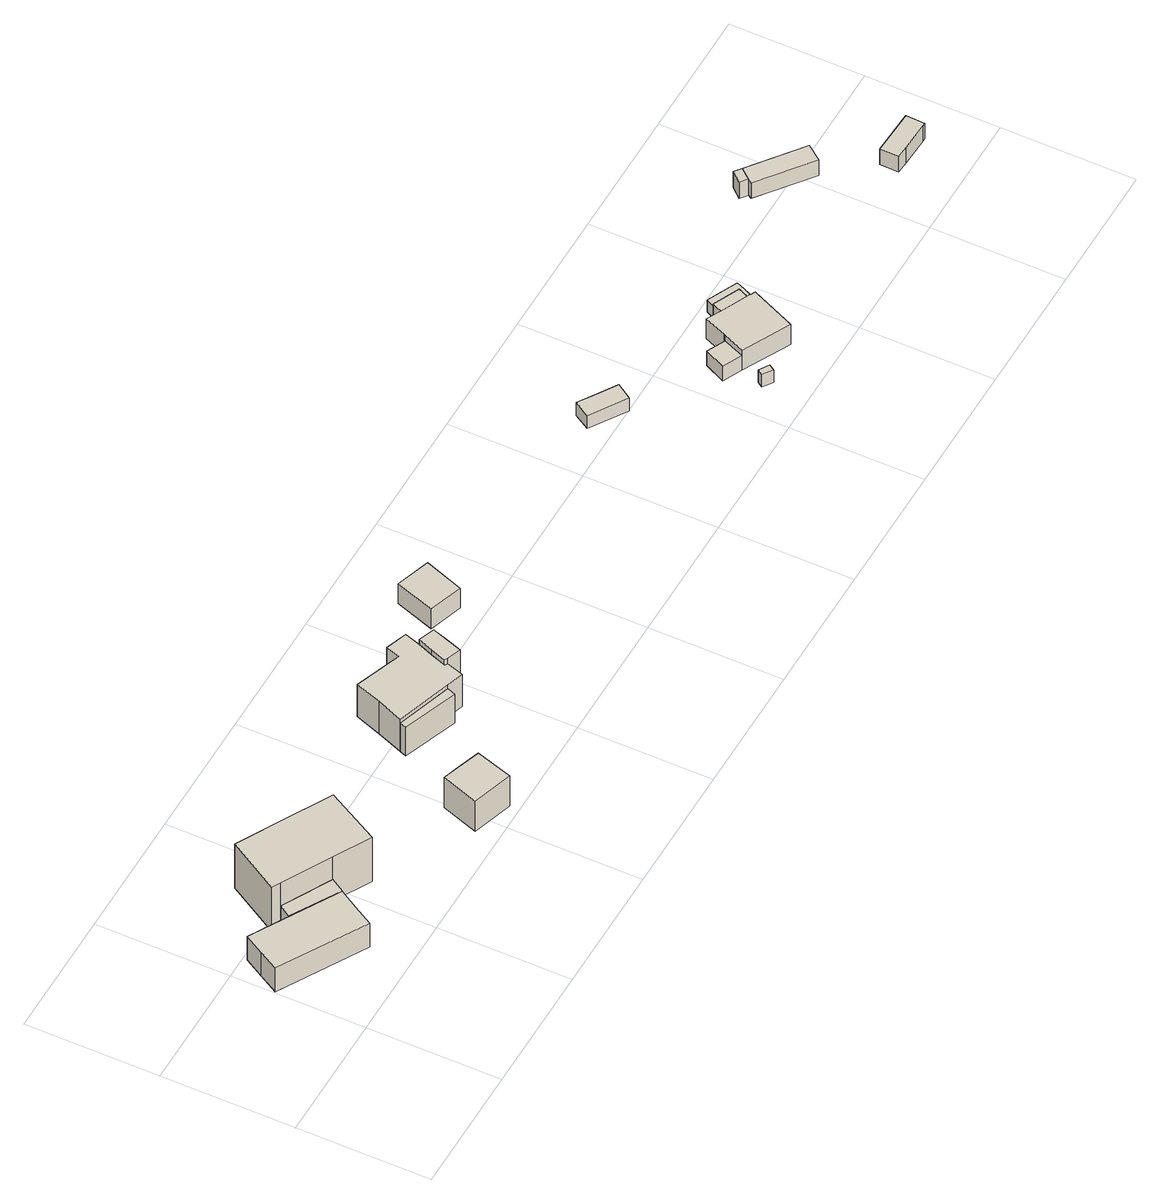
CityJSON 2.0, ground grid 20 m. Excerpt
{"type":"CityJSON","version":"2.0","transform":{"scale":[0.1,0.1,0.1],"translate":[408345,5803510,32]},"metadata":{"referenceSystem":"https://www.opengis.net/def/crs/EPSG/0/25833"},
"CityObjects":{
"building1":{"type":"Building","attributes":{"Gemeindeschluessel":"11000009","BezugspunktDach":"2200","function":"31001_2000","measuredHeight":5.06,"storeysAboveGround":1},"address":[{"country":"Germany","locality":"Berlin","thoroughfareNumber":"26 (2)","thoroughfareName":"Wernsdorfer Straße"}],"geometry":[{"type":"Solid","lod":"1","boundaries":[[[[0,1,2,3,4,5,6]],[[7,8,9,10,11,12,13]],[[7,13,6,5]],[[8,7,5,4]],[[9,8,4,3]],[[10,9,3,2]],[[11,10,2,1]],[[12,11,1,0]],[[13,12,0,6]]]]}]},
"building2":{"type":"Building","attributes":{"Gemeindeschluessel":"11000009","BezugspunktDach":"2200","function":"51009_1610","measuredHeight":4.04,"storeysAboveGround":0},"address":[{"country":"Germany","locality":"Berlin"}],"geometry":[{"type":"Solid","lod":"1","boundaries":[[[[14,15,16,17]],[[18,19,20,21]],[[18,21,17,16]],[[19,18,16,15]],[[20,19,15,14]],[[21,20,14,17]]]]}]},
"building3":{"type":"Building","attributes":{"Gemeindeschluessel":"11000009","BezugspunktDach":"2200","function":"31001_1010","measuredHeight":10.07,"storeysAboveGround":1},"address":[{"country":"Germany","locality":"Berlin","thoroughfareNumber":"26","thoroughfareName":"Wernsdorfer Straße"}],"geometry":[{"type":"Solid","lod":"1","boundaries":[[[[22,23,24,25,26,27,28,29]],[[30,31,32,33,34,35,36,37]],[[30,37,29,28]],[[31,30,28,27]],[[32,31,27,26]],[[33,32,26,25]],[[34,33,25,24]],[[35,34,24,23]],[[36,35,23,22]],[[37,36,22,29]]]]}]},
"building4":{"type":"Building","attributes":{"Gemeindeschluessel":"11000009","BezugspunktDach":"2200","function":"31001_2000","measuredHeight":7.26,"storeysAboveGround":2},"address":[{"country":"Germany","locality":"Berlin","thoroughfareNumber":"26A (1)","thoroughfareName":"Wernsdorfer Straße"}],"geometry":[{"type":"Solid","lod":"1","boundaries":[[[[38,39,40,41,42]],[[43,44,45,46,47]],[[43,47,42,41]],[[44,43,41,40]],[[45,44,40,39]],[[46,45,39,38]],[[47,46,38,42]]]]}]},
"building5":{"type":"Building","attributes":{"Gemeindeschluessel":"11000009","function":"31001_2000"},"address":[{"country":"Germany","locality":"Berlin","thoroughfareNumber":"26A","thoroughfareName":"Wernsdorfer Straße"}],"children":["building5-1","building5-2","building5-3"]},
"building5-1":{"type":"BuildingPart","attributes":{"BezugspunktDach":"2200","measuredHeight":8.95,"storeysAboveGround":2},"parents":["building5"],"geometry":[{"type":"MultiSurface","lod":"1","boundaries":[[[48,49,50,51,52,53,54,55,56,57,58,59]],[[60,61,62,63,64,65,66,67,68,69,70,71]],[[60,71,59,58]],[[61,60,58,57]],[[62,61,57,56]],[[63,62,56,55]],[[64,63,55,54]],[[65,64,54,53]],[[66,65,72,73,74]],[[67,66,74,75]],[[68,67,76,75,77]],[[69,68,50,49]],[[70,69,49,48]],[[71,78,79,48,59]],[[74,73,80,52]],[[53,80,73,72]],[[75,74,52,51]],[[77,75,76,51,50]],[[79,78,71,70]]]}]},
"building5-2":{"type":"BuildingPart","attributes":{"BezugspunktDach":"2200","measuredHeight":5.53,"storeysAboveGround":2},"parents":["building5"],"geometry":[{"type":"Solid","lod":"1","boundaries":[[[[81,79,78,82]],[[71,70,83,84]],[[71,84,82,78]],[[83,70,79,81]],[[84,83,81,82]],[[71,78,79,70]]]]}]},
"building5-3":{"type":"BuildingPart","attributes":{"BezugspunktDach":"2200","measuredHeight":7.71,"storeysAboveGround":2},"parents":["building5"],"geometry":[{"type":"MultiSurface","lod":"1","boundaries":[[[85,86,87,88,89,90,91]],[[73,72,92,93,94,77,75]],[[80,52,51,75,91,90]],[[72,53,80,73,90,89]],[[92,72,89,88]],[[93,92,88,87]],[[94,93,87,86]],[[77,94,86,85]],[[95,51,50,85,91]],[[73,74,52,80]],[[96,74,75,51,52]],[[73,80,53,72]],[[75,77,50,51,95]]]}]},
"building6":{"type":"Building","attributes":{"Gemeindeschluessel":"11000009","BezugspunktDach":"2200","function":"31001_2000","measuredHeight":4.79,"storeysAboveGround":1},"address":[{"country":"Germany","locality":"Berlin","thoroughfareNumber":"26A (2)","thoroughfareName":"Wernsdorfer Straße"}],"geometry":[{"type":"Solid","lod":"1","boundaries":[[[[97,98,99,100]],[[101,102,103,104]],[[101,104,100,99]],[[102,101,99,98]],[[103,102,98,97]],[[104,103,97,100]]]]}]},
"building7":{"type":"Building","attributes":{"Gemeindeschluessel":"11000009","BezugspunktDach":"2200","function":"31001_2000","measuredHeight":4.28,"storeysAboveGround":1},"address":[{"country":"Germany","locality":"Berlin","thoroughfareNumber":"28 (4)","thoroughfareName":"Wernsdorfer Straße"}],"geometry":[{"type":"Solid","lod":"1","boundaries":[[[[105,106,107,108,109]],[[110,111,112,113,114]],[[110,114,109,108]],[[111,110,108,107]],[[112,111,107,106]],[[113,112,106,105]],[[114,113,105,109]]]]}]},
"building8":{"type":"Building","attributes":{"Gemeindeschluessel":"11000009","BezugspunktDach":"2200","function":"51009_1610","measuredHeight":2.43,"storeysAboveGround":0},"address":[{"country":"Germany","locality":"Berlin"}],"geometry":[{"type":"Solid","lod":"1","boundaries":[[[[115,116,117,118]],[[119,120,121,122]],[[119,122,118,117]],[[120,119,117,116]],[[121,120,116,115]],[[122,121,115,118]]]]}]},
"building9":{"type":"Building","attributes":{"Gemeindeschluessel":"11000009","function":"31001_1010"},"address":[{"country":"Germany","locality":"Berlin","thoroughfareNumber":"28 (1)","thoroughfareName":"Wernsdorfer Straße"}],"children":["building9-1","building9-2","building9-3"]},
"building9-1":{"type":"BuildingPart","attributes":{"BezugspunktDach":"2200","measuredHeight":4.82,"storeysAboveGround":1},"parents":["building9"],"geometry":[{"type":"MultiSurface","lod":"1","boundaries":[[[123,124,125,126,127,128,129,130,131,132]],[[133,134,135,136,137,138,139,140,141,142]],[[143,144,142,132,131]],[[134,133,131,130]],[[135,134,130,129]],[[136,135,129,128]],[[145,146,128,127]],[[138,137,127,126]],[[139,138,126,125]],[[140,139,125,124]],[[141,140,124,123]],[[142,141,123,132]],[[133,142,144,143]],[[137,136,146,145]]]}]},
"building9-2":{"type":"BuildingPart","attributes":{"BezugspunktDach":"2200","measuredHeight":2.82,"storeysAboveGround":1},"parents":["building9"],"geometry":[{"type":"Solid","lod":"1","boundaries":[[[[144,143,147,148]],[[149,133,142,150]],[[149,150,148,147]],[[133,149,147,143]],[[150,142,144,148]],[[142,133,143,144]]]]}]},
"building9-3":{"type":"BuildingPart","attributes":{"BezugspunktDach":"2200","measuredHeight":2.82,"storeysAboveGround":1},"parents":["building9"],"geometry":[{"type":"Solid","lod":"1","boundaries":[[[[145,151,152,146]],[[153,154,137,136]],[[153,136,146,152]],[[154,153,152,151]],[[137,154,151,145]],[[137,145,146,136]]]]}]},
"building10":{"type":"Building","attributes":{"Gemeindeschluessel":"11000009","BezugspunktDach":"2200","function":"51009_1610","measuredHeight":2.26,"storeysAboveGround":0},"address":[{"country":"Germany","locality":"Berlin"}],"geometry":[{"type":"Solid","lod":"1","boundaries":[[[[155,156,157,158,159,160,161]],[[162,163,164,165,166,167,168]],[[162,168,161,160]],[[163,162,160,159]],[[164,163,159,158]],[[165,164,158,157]],[[166,165,157,156]],[[167,166,156,155]],[[168,167,155,161]]]]}]},
"building11":{"type":"Building","attributes":{"Gemeindeschluessel":"11000009","BezugspunktDach":"2200","function":"31001_2000","measuredHeight":3.03,"storeysAboveGround":1},"address":[{"country":"Germany","locality":"Berlin","thoroughfareNumber":"30 (1)","thoroughfareName":"Wernsdorfer Straße"}],"geometry":[{"type":"Solid","lod":"1","boundaries":[[[[169,170,171,172]],[[173,174,175,176]],[[173,176,172,171]],[[174,173,171,170]],[[175,174,170,169]],[[176,175,169,172]]]]}]},
"building12":{"type":"Building","attributes":{"Gemeindeschluessel":"11000009","BezugspunktDach":"2200","function":"31001_1010","measuredHeight":2.97,"storeysAboveGround":1},"address":[{"country":"Germany","locality":"Berlin","thoroughfareNumber":"30, 32","thoroughfareName":"Wernsdorfer Straße"}],"geometry":[{"type":"Solid","lod":"1","boundaries":[[[[177,178,170,169,179]],[[180,181,182,183,184]],[[180,184,179,169]],[[181,180,169,170]],[[182,181,170,178]],[[183,182,178,177]],[[184,183,177,179]]]]}]},
"building13":{"type":"Building","attributes":{"Gemeindeschluessel":"11000009","BezugspunktDach":"2200","function":"51009_1610","measuredHeight":3,"storeysAboveGround":0},"address":[{"country":"Germany","locality":"Berlin"}],"geometry":[{"type":"Solid","lod":"1","boundaries":[[[[185,186,187,188,189,190]],[[191,192,193,194,195,196]],[[191,196,190,189]],[[192,191,189,188]],[[193,192,188,187]],[[194,193,187,186]],[[195,194,186,185]],[[196,195,185,190]]]]}]}
},
"vertices":[
[130,62,49],[147,91,49],[164,120,49],[92,161,49],[36,193,49],[19,164,49],[3,135,49],[19,164,3],[36,193,3],[92,161,3],[164,120,3],[147,91,3],[130,62,3],[3,135,3],
[164,120,50],[176,140,50],[103,179,50],[92,161,50],[103,179,10],[176,140,10],[164,120,10],[92,161,10],
[103,179,94],[176,140,94],[230,110,94],[274,190,94],[197,232,94],[165,249,94],[137,264,94],[91,186,94],[137,264,9],[165,249,9],[197,232,9],[274,190,9],[230,110,9],[176,140,9],[103,179,9],[91,186,9],
[408,0,96],[425,55,96],[396,65,96],[366,75,96],[347,19,96],[366,75,38],[396,65,38],[425,55,38],[408,0,38],[347,19,38],
[508,143,104],[533,135,104],[541,160,104],[537,163,104],[541,174,104],[554,209,104],[562,233,104],[530,244,104],[523,223,104],[454,248,104],[440,209,104],[425,170,104],[440,209,42],[454,248,42],[523,223,42],[530,244,42],[562,233,42],[554,209,42],[541,174,42],[537,163,42],[541,160,42],[533,135,42],[508,143,42],[425,170,42],[554,209,43],[545,186,43],[541,174,43],[537,163,43],[537,163,60],[541,160,43],[425,170,97],[508,143,97],[545,186,104],
[503,130,97],[421,160,97],[503,130,42],[421,160,42],
[541,160,114],[562,153,114],[570,177,114],[578,200,114],[554,209,114],[545,186,114],[537,163,114],[578,200,43],[570,177,43],[562,153,43],[537,163,76],[541,174,103],
[686,217,81],[707,276,81],[656,293,81],[636,234,81],[656,293,43],[707,276,43],[686,217,43],[636,234,43],
[1090,178,78],[1105,201,78],[1078,218,78],[1051,236,78],[1037,212,78],[1051,236,53],[1078,218,53],[1105,201,53],[1090,178,53],[1037,212,53],
[1224,35,74],[1230,44,74],[1215,53,74],[1210,45,74],[1215,53,50],[1230,44,50],[1224,35,50],[1210,45,50],
[1294,46,89],[1309,80,89],[1324,114,89],[1317,117,89],[1317,118,89],[1278,136,89],[1252,149,89],[1238,115,89],[1237,113,89],[1224,81,89],[1237,113,51],[1238,115,51],[1252,149,51],[1278,136,51],[1317,118,51],[1317,117,51],[1324,114,51],[1309,80,51],[1294,46,51],[1224,81,51],[1237,113,79],[1224,81,79],[1317,118,79],[1278,136,79],
[1210,126,79],[1195,95,79],[1210,126,51],[1195,95,51],
[1327,139,79],[1288,157,79],[1288,157,51],[1327,139,51],
[1327,139,75],[1317,117,75],[1324,114,75],[1334,136,75],[1339,148,75],[1294,169,75],[1288,157,75],[1294,169,52],[1339,148,52],[1334,136,52],[1324,114,52],[1317,117,52],[1327,139,52],[1288,157,52],
[1509,220,75],[1522,236,75],[1512,244,75],[1498,228,75],[1512,244,44],[1522,236,44],[1509,220,44],[1498,228,44],
[1582,154,75],[1599,177,75],[1505,214,75],[1509,220,45],[1522,236,45],[1599,177,45],[1582,154,45],[1505,214,45],
[1640,56,92],[1685,54,92],[1689,54,92],[1690,82,92],[1622,85,92],[1621,57,92],[1622,85,62],[1690,82,62],[1689,54,62],[1685,54,62],[1640,56,62],[1621,57,62]
]}
